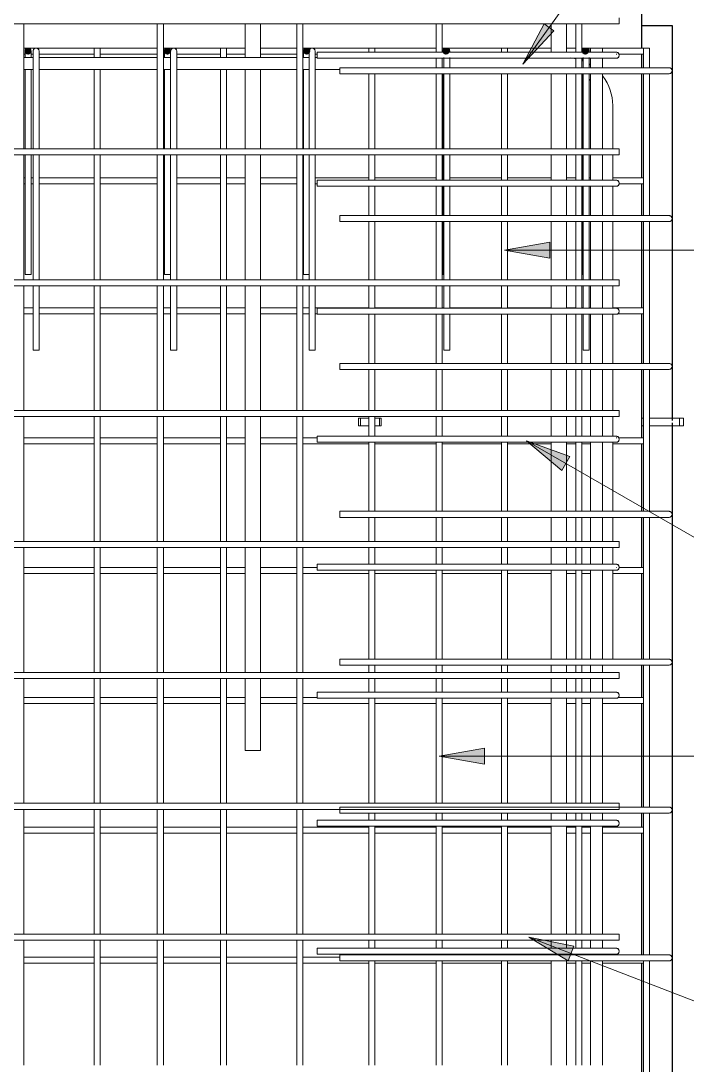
# Model space of a CAD drawing. Header units: millimetres. Extents: x 840 to 20197, y -2485 to 18696.
# Drawn here: x 3457 to 4339, y 2283 to 3666 of the extents above; entities that cross this region are included whole.
import ezdxf

# ---------------------------------------------------------------- set-up
doc = ezdxf.new("R2010")
doc.units = ezdxf.units.MM
doc.linetypes.add('Dash', pattern=[6.36, 3.18, -3.18])
for name, color, linetype, lineweight in [('A-GENM', 13, 'Continuous', 18), ('A-WALL', 113, 'Continuous', 25), ('A-WALL-HDLN', 110, 'Dash', 25), ('S-RBAR', 171, 'Continuous', 18), ('S-RBAR-IDEN', 171, 'Continuous', 9)]:
    doc.layers.add(name, color=color, linetype=linetype, lineweight=lineweight)

# ---------------------------------------------------------------- blocks, each defined once
blk = doc.blocks.new('RR spread anchor face based - RR-SA-2_5-150-V1-Elevation Front Copy 1')
at = {"layer": 'A-GENM'}
for p, q in [((3903.8, 3140), (3906.3, 3140)), ((3903.8, 3130), (3903.8, 3140)), ((3906.3, 3140), (3917.3, 3140)), ((3906.3, 3140), (3906.3, 3130)), ((3925.3, 3140), (3931.3, 3140)), ((3931.3, 3140), (3933.8, 3140)), ((3931.3, 3140), (3931.3, 3130)), ((3933.8, 3140), (3933.8, 3130)), ((3906.3, 3130), (3903.8, 3130)), ((3917.3, 3130), (3906.3, 3130)), ((3931.3, 3130), (3925.3, 3130)), ((3933.8, 3130), (3931.3, 3130))]:
    blk.add_line(p, q, dxfattribs=at)
blk = doc.blocks.new('RR spread anchor face based - RR-SA-3_0-200-1726827-Elevation Front Copy 1')
at = {"layer": 'A-GENM'}
for p, q in [((4278.8, 3140), (4280.8, 3140)), ((4288.8, 3140), (4328.8, 3140)), ((4328.8, 3140), (4333.8, 3140)), ((4328.8, 3130), (4328.8, 3140)), ((4333.8, 3130), (4333.8, 3140)), ((4280.8, 3130), (4278.8, 3130)), ((4328.8, 3130), (4288.8, 3130)), ((4333.8, 3130), (4328.8, 3130))]:
    blk.add_line(p, q, dxfattribs=at)

msp = doc.modelspace()

# ---------------------------------------------------------------- hatches: boundary and pattern name
at = {"layer": 'S-RBAR'}
h = msp.add_hatch(color=256, dxfattribs=at)
edge = h.paths.add_edge_path()
edge.add_arc((3466.3071, 3626), 4, 0, 360)
for points in [[(3466.3071, 3622), (3470.3071, 3626), (3466.3071, 3630), (3462.3071, 3626)], [(3650.6821, 3622), (3654.6821, 3626), (3650.6821, 3630), (3646.6821, 3626)], [(3835.0571, 3622), (3839.0571, 3626), (3834.8741, 3629.817), (3831.0571, 3626), (3834.8741, 3622.183)], [(4019.4321, 3622), (4023.4321, 3626), (4019.4321, 3630), (4015.4321, 3626)], [(4203.8071, 3622), (4207.8071, 3626), (4203.8071, 3630), (4199.8071, 3626), (4200.38471, 3625.42239)]]:
    msp.add_hatch(color=256, dxfattribs=at).paths.add_polyline_path(points)
h = msp.add_hatch(color=256, dxfattribs=at)
edge = h.paths.add_edge_path()
edge.add_arc((3650.6821, 3626), 4, 0, 360)
h = msp.add_hatch(color=256, dxfattribs=at)
edge = h.paths.add_edge_path()
edge.add_arc((3835.0571, 3626), 4, 0, 360)
h = msp.add_hatch(color=256, dxfattribs=at)
edge = h.paths.add_edge_path()
edge.add_arc((4019.4321, 3626), 4, 0, 360)
h = msp.add_hatch(color=256, dxfattribs=at)
edge = h.paths.add_edge_path()
edge.add_arc((4203.8071, 3626), 4, 0, 360)
at = {"layer": 'S-RBAR-IDEN'}
for points in [[(4121.11147, 3608.64428), (4162.4327, 3652.85913), (4149.58107, 3662.04726)], [(4096.77932, 3362.35044), (4156.77932, 3351.77082), (4156.77932, 3372.93005)], [(4125.98742, 3109.77042), (4172.7215, 3070.68263), (4183.2719, 3089.02391)], [(4010.57649, 2692.3766), (4070.57649, 2681.79698), (4070.57649, 2702.95622)], [(4129.0237, 2452.62338), (4181.18095, 2421.1345), (4188.80532, 2440.87234)]]:
    msp.add_hatch(color=256, dxfattribs=at).paths.add_polyline_path(points)

# ---------------------------------------------------------------- linework, layer by layer
at = {"layer": 'A-WALL'}
for p, q in [((4278.8071, 3630), (4278.8071, 3700)), ((4278.8071, 3660), (4318.8071, 3660)), ((4318.8071, 3660), (4318.8071, 3140)), ((4278.8071, 3604), (4278.8071, 3622)), ((4278.8071, 3458.03448), (4278.8071, 3596)), ((4278.8071, 3408.2), (4278.8071, 3450.03448)), ((4278.8071, 3286.06897), (4278.8071, 3400.2)), ((4278.8071, 3212.4), (4278.8071, 3278.06897)), ((4278.8071, 3114.10345), (4278.8071, 3204.4)), ((4318.8071, 3130), (4318.8071, 1665)), ((4278.8071, 3016.6), (4278.8071, 3106.10345)), ((4278.8071, 2942.13793), (4278.8071, 3008.6)), ((4278.8071, 2820.8), (4278.8071, 2934.13793)), ((4278.8071, 2770.17241), (4278.8071, 2812.8)), ((4278.8071, 2625), (4278.8071, 2762.17241)), ((4278.8071, 2598.2069), (4278.8071, 2617)), ((4278.8071, 2429.2), (4278.8071, 2590.2069)), ((4278.8071, 2254.27586), (4278.8071, 2418.24138))]:
    msp.add_line(p, q, dxfattribs=at)
at = {"layer": 'A-WALL-HDLN'}
msp.add_line((4318.8071, 3139.95039), (4318.8071, 3130.04961), dxfattribs=at)
at = {"layer": 'S-RBAR'}
for p, q in [((4248.8071, 3662), (4248.8071, 3670)), ((2678.8071, 3662), (4248.8071, 3662)), ((3460.76124, 3496.65517), (3460.76124, 3662)), ((3637.36632, 3496.65517), (3637.36632, 3662)), ((3645.36632, 3496.65517), (3645.36632, 3662)), ((3753.8071, 3617.5), (3753.8071, 3662)), ((3773.8071, 3617.5), (3773.8071, 3662)), ((3821.9714, 3496.65517), (3821.9714, 3662)), ((3829.9714, 3496.65517), (3829.9714, 3662)), ((4006.57649, 3624.51698), (4006.57649, 3662)), ((4014.57649, 3624.51698), (4014.57649, 3662)), ((4158.8071, 3624.51698), (4158.8071, 3662)), ((4178.8071, 3624.51698), (4178.8071, 3662)), ((4191.18157, 3624.51698), (4191.18157, 3662)), ((4199.18157, 3624.51698), (4199.18157, 3662)), ((3460.76124, 3630), (3553.69599, 3630)), ((3466.3071, 3630), (3462.3071, 3626)), ((3462.3071, 3626), (3462.3071, 3617.92247)), ((3462.3071, 3626), (3466.3071, 3622)), ((3470.3071, 3626), (3466.3071, 3630)), ((3466.3071, 3622), (3470.3071, 3626)), ((3470.3071, 3626), (3470.3071, 3617.92247)), ((3472.93136, 3590), (3472.93136, 3626)), ((3480.93136, 3590), (3480.93136, 3626)), ((3561.69599, 3630), (3553.69599, 3630)), ((3553.69599, 3617.5), (3553.69599, 3630)), ((3561.69599, 3617.5), (3561.69599, 3630)), ((3561.69599, 3630), (3637.36632, 3630)), ((3645.36632, 3630), (3721.09877, 3630)), ((3650.6821, 3630), (3646.6821, 3626)), ((3646.6821, 3626), (3646.6821, 3617.92247)), ((3646.6821, 3626), (3650.6821, 3622)), ((3654.6821, 3626), (3650.6821, 3630)), ((3650.6821, 3622), (3654.6821, 3626)), ((3654.6821, 3626), (3654.6821, 3617.92247)), ((3654.99027, 3590), (3654.99027, 3626)), ((3662.99027, 3590), (3662.99027, 3626)), ((3729.09877, 3630), (3721.09877, 3630)), ((3721.09877, 3617.5), (3721.09877, 3630)), ((3729.09877, 3617.5), (3729.09877, 3630)), ((3729.09877, 3630), (3753.8071, 3630)), ((3773.8071, 3630), (3821.9714, 3630)), ((3829.9714, 3630), (3917.25155, 3630)), ((3834.8741, 3629.817), (3831.0571, 3626)), ((3831.0571, 3626), (3831.0571, 3617.92247)), ((3831.0571, 3626), (3834.8741, 3622.183)), ((3839.0571, 3626), (3834.8741, 3629.817)), ((3835.0571, 3622), (3839.0571, 3626)), ((3838.29918, 3590), (3838.29918, 3626)), ((3846.29918, 3590), (3846.29918, 3626)), ((4208.8071, 3624.51698), (3848.8071, 3624.51698)), ((3848.8071, 3624.51698), (3848.8071, 3616.51698)), ((3925.25155, 3630), (3917.25155, 3630)), ((3917.25155, 3624.51698), (3917.25155, 3630)), ((3925.25155, 3624.51698), (3925.25155, 3630)), ((3925.25155, 3630), (4006.57649, 3630)), ((4014.57649, 3630), (4092.77932, 3630)), ((4019.4321, 3630), (4015.4321, 3626)), ((4015.4321, 3626), (4015.4321, 3625.60594)), ((4015.4321, 3626), (4019.4321, 3622)), ((4016.60809, 3625.53444), (4016.60809, 3626)), ((4023.4321, 3626), (4019.4321, 3630)), ((4019.4321, 3622), (4023.4321, 3626)), ((4024.60809, 3625.53444), (4024.60809, 3626)), ((4100.77932, 3630), (4092.77932, 3630)), ((4092.77932, 3624.51698), (4092.77932, 3630)), ((4100.77932, 3624.51698), (4100.77932, 3630)), ((4100.77932, 3630), (4158.8071, 3630)), ((4178.8071, 3630), (4191.18157, 3630)), ((4199.18157, 3630), (4210.55291, 3630)), ((4203.8071, 3630), (4199.8071, 3626)), ((4199.8071, 3626), (4199.8071, 3625.60594)), ((4199.8071, 3626), (4200.38471, 3625.42239)), ((4200.38471, 3625.42239), (4203.8071, 3622)), ((4201.167, 3625.53444), (4201.167, 3626)), ((4207.8071, 3626), (4203.8071, 3630)), ((4203.8071, 3622), (4207.8071, 3626)), ((4208.8071, 3624.51698), (4244.8071, 3624.51698)), ((4209.167, 3625.53444), (4209.167, 3626)), ((4226.55291, 3630), (4210.55291, 3630)), ((4210.55291, 3624.51698), (4210.55291, 3630)), ((4226.55291, 3630), (4280.8071, 3630)), ((4226.55291, 3624.51698), (4226.55291, 3630)), ((4288.8071, 3630), (4280.8071, 3630)), ((4280.8071, 3604), (4280.8071, 3630)), ((4288.8071, 3604), (4288.8071, 3630)), ((3460.76124, 3622), (3462.3071, 3622)), ((3460.76124, 3617.5), (3472.93136, 3617.5)), ((3470.3071, 3622), (3472.93136, 3622)), ((3480.93136, 3622), (3553.69599, 3622)), ((3480.93136, 3617.5), (3637.36632, 3617.5)), ((3561.69599, 3622), (3637.36632, 3622)), ((3645.36632, 3622), (3646.6821, 3622)), ((3645.36632, 3617.5), (3654.99027, 3617.5)), ((3662.99027, 3622), (3721.09877, 3622)), ((3662.99027, 3617.5), (3821.9714, 3617.5)), ((3729.09877, 3622), (3753.8071, 3622)), ((3773.8071, 3622), (3821.9714, 3622)), ((3829.9714, 3622), (3831.0571, 3622)), ((3829.9714, 3617.5), (3838.29918, 3617.5)), ((3834.8741, 3622.183), (3835.0571, 3622)), ((3846.29918, 3622), (3848.8071, 3622)), ((3846.29918, 3617.5), (3848.8071, 3617.5)), ((4208.8071, 3616.51698), (3848.8071, 3616.51698)), ((4006.57649, 3604), (4006.57649, 3616.51698)), ((4014.57649, 3604), (4014.57649, 3616.51698)), ((4016.60809, 3604.25887), (4016.60809, 3617.32995)), ((4024.60809, 3604.25887), (4024.60809, 3617.32995)), ((4191.18157, 3604), (4191.18157, 3616.51698)), ((4199.18157, 3604), (4199.18157, 3616.51698)), ((4199.8071, 3617.0285), (4199.8071, 3613.13003)), ((4201.167, 3604.25887), (4201.167, 3617.32995)), ((4208.8071, 3616.51698), (4244.8071, 3616.51698)), ((4209.167, 3604.25887), (4209.167, 3617.32995)), ((4210.55291, 3604), (4210.55291, 3616.51698)), ((4226.55291, 3604), (4226.55291, 3616.51698)), ((4244.8071, 3622), (4245.52895, 3622)), ((4248.32724, 3622), (4280.8071, 3622)), ((3460.76124, 3601.5), (3472.93136, 3601.5)), ((3462.3071, 3601.5), (3462.3071, 3496.65517)), ((3470.3071, 3601.5), (3470.3071, 3496.65517)), ((3480.93136, 3601.5), (3637.36632, 3601.5)), ((3553.69599, 3496.65517), (3553.69599, 3601.5)), ((3561.69599, 3496.65517), (3561.69599, 3601.5)), ((3645.36632, 3601.5), (3654.99027, 3601.5)), ((3646.6821, 3601.5), (3646.6821, 3496.65517)), ((3654.6821, 3601.5), (3654.6821, 3496.65517)), ((3662.99027, 3601.5), (3821.9714, 3601.5)), ((3721.09877, 3496.65517), (3721.09877, 3601.5)), ((3729.09877, 3496.65517), (3729.09877, 3601.5)), ((3753.8071, 3496.65517), (3753.8071, 3601.5)), ((3773.8071, 3496.65517), (3773.8071, 3601.5)), ((3829.9714, 3601.5), (3838.29918, 3601.5)), ((3831.0571, 3601.5), (3831.0571, 3496.65517)), ((3846.29918, 3601.5), (3878.8071, 3601.5)), ((4294.8071, 3604), (3878.8071, 3604)), ((3878.8071, 3604), (3878.8071, 3596)), ((4294.8071, 3596), (3878.8071, 3596)), ((3917.25155, 3496.65517), (3917.25155, 3596)), ((3925.25155, 3496.65517), (3925.25155, 3596)), ((4006.57649, 3496.65517), (4006.57649, 3596)), ((4014.57649, 3496.65517), (4014.57649, 3596)), ((4015.4321, 3596), (4015.4321, 3496.65517)), ((4016.60809, 3590), (4016.60809, 3596.25133)), ((4024.60809, 3590), (4024.60809, 3596.25133)), ((4092.77932, 3496.65517), (4092.77932, 3596)), ((4100.77932, 3496.65517), (4100.77932, 3596)), ((4158.8071, 3496.65517), (4158.8071, 3596)), ((4178.8071, 3496.65517), (4178.8071, 3596)), ((4191.18157, 3496.65517), (4191.18157, 3596)), ((4199.18157, 3496.65517), (4199.18157, 3596)), ((4199.8071, 3595.39357), (4199.8071, 3496.65517)), ((4201.167, 3590), (4201.167, 3596.25133)), ((4209.167, 3590), (4209.167, 3596.25133)), ((4210.55291, 3496.65517), (4210.55291, 3596)), ((4226.55291, 3496.65517), (4226.55291, 3596)), ((4280.8071, 3408.2), (4280.8071, 3596)), ((4288.8071, 3408.2), (4288.8071, 3596)), ((4294.8071, 3604), (4314.8071, 3604)), ((4294.8071, 3596), (4314.8071, 3596)), ((3472.93136, 3590), (3472.93136, 3496.65517)), ((3480.93136, 3590), (3480.93136, 3496.65517)), ((3654.99027, 3590), (3654.99027, 3496.65517)), ((3662.99027, 3590), (3662.99027, 3496.65517)), ((3838.29918, 3590), (3838.29918, 3496.65517)), ((3846.29918, 3590), (3846.29918, 3496.65517)), ((4016.60809, 3590), (4016.60809, 3496.65517)), ((4024.60809, 3590), (4024.60809, 3496.65517)), ((4201.167, 3590), (4201.167, 3496.65517)), ((4209.167, 3590), (4209.167, 3496.65517)), ((4240.17842, 3554), (4240.17842, 3496.65517)), ((2678.8071, 3496.65517), (4248.8071, 3496.65517)), ((2678.8071, 3488.65517), (4248.8071, 3488.65517)), ((3460.76124, 3323.31034), (3460.76124, 3488.65517)), ((3462.3071, 3488.65517), (3462.3071, 3330)), ((3470.3071, 3488.65517), (3470.3071, 3330)), ((3472.93136, 3488.65517), (3472.93136, 3323.31034)), ((3480.93136, 3488.65517), (3480.93136, 3323.31034)), ((3553.69599, 3323.31034), (3553.69599, 3488.65517)), ((3561.69599, 3323.31034), (3561.69599, 3488.65517)), ((3637.36632, 3323.31034), (3637.36632, 3488.65517)), ((3645.36632, 3323.31034), (3645.36632, 3488.65517)), ((3646.6821, 3488.65517), (3646.6821, 3330)), ((3654.6821, 3488.65517), (3654.6821, 3330)), ((3654.99027, 3488.65517), (3654.99027, 3323.31034)), ((3662.99027, 3488.65517), (3662.99027, 3323.31034)), ((3721.09877, 3323.31034), (3721.09877, 3488.65517)), ((3729.09877, 3323.31034), (3729.09877, 3488.65517)), ((3753.8071, 3323.31034), (3753.8071, 3488.65517)), ((3773.8071, 3323.31034), (3773.8071, 3488.65517)), ((3821.9714, 3323.31034), (3821.9714, 3488.65517)), ((3829.9714, 3323.31034), (3829.9714, 3488.65517)), ((3831.0571, 3488.65517), (3831.0571, 3330)), ((3838.29918, 3488.65517), (3838.29918, 3323.31034)), ((3846.29918, 3488.65517), (3846.29918, 3323.31034)), ((3917.25155, 3455.01639), (3917.25155, 3488.65517)), ((3925.25155, 3455.01639), (3925.25155, 3488.65517)), ((4006.57649, 3455.01639), (4006.57649, 3488.65517)), ((4014.57649, 3455.01639), (4014.57649, 3488.65517)), ((4015.4321, 3488.65517), (4015.4321, 3455.01639)), ((4016.60809, 3488.65517), (4016.60809, 3455.01639)), ((4024.60809, 3488.65517), (4024.60809, 3455.01639)), ((4092.77932, 3455.01639), (4092.77932, 3488.65517)), ((4100.77932, 3455.01639), (4100.77932, 3488.65517)), ((4158.8071, 3455.01639), (4158.8071, 3488.65517)), ((4178.8071, 3455.01639), (4178.8071, 3488.65517)), ((4191.18157, 3455.01639), (4191.18157, 3488.65517)), ((4199.18157, 3455.01639), (4199.18157, 3488.65517)), ((4199.8071, 3488.65517), (4199.8071, 3455.01639)), ((4201.167, 3488.65517), (4201.167, 3455.01639)), ((4209.167, 3488.65517), (4209.167, 3455.01639)), ((4210.55291, 3455.01639), (4210.55291, 3488.65517)), ((4226.55291, 3455.01639), (4226.55291, 3488.65517)), ((4240.17842, 3488.65517), (4240.17842, 3455.01639)), ((4248.8071, 3488.65517), (4248.8071, 3496.65517)), ((3460.76124, 3458.03448), (3462.3071, 3458.03448)), ((3470.3071, 3458.03448), (3472.93136, 3458.03448)), ((3480.93136, 3458.03448), (3553.69599, 3458.03448)), ((3561.69599, 3458.03448), (3637.36632, 3458.03448)), ((3645.36632, 3458.03448), (3646.6821, 3458.03448)), ((3662.99027, 3458.03448), (3721.09877, 3458.03448)), ((3729.09877, 3458.03448), (3753.8071, 3458.03448)), ((3773.8071, 3458.03448), (3821.9714, 3458.03448)), ((3829.9714, 3458.03448), (3831.0571, 3458.03448)), ((3846.29918, 3458.03448), (3917.25155, 3458.03448)), ((3925.25155, 3458.03448), (4006.57649, 3458.03448)), ((4014.57649, 3458.03448), (4015.4321, 3458.03448)), ((4024.60809, 3458.03448), (4092.77932, 3458.03448)), ((4100.77932, 3458.03448), (4158.8071, 3458.03448)), ((4178.8071, 3458.03448), (4191.18157, 3458.03448)), ((4199.18157, 3458.03448), (4199.8071, 3458.03448)), ((4209.167, 3458.03448), (4210.55291, 3458.03448)), ((4240.17842, 3458.03448), (4280.8071, 3458.03448)), ((3460.76124, 3450.03448), (3462.3071, 3450.03448)), ((3470.3071, 3450.03448), (3472.93136, 3450.03448)), ((3480.93136, 3450.03448), (3553.69599, 3450.03448)), ((3561.69599, 3450.03448), (3637.36632, 3450.03448)), ((3645.36632, 3450.03448), (3646.6821, 3450.03448)), ((3662.99027, 3450.03448), (3721.09877, 3450.03448)), ((3729.09877, 3450.03448), (3753.8071, 3450.03448)), ((3773.8071, 3450.03448), (3821.9714, 3450.03448)), ((3829.9714, 3450.03448), (3831.0571, 3450.03448)), ((3846.29918, 3450.03448), (3848.8071, 3450.03448)), ((4208.8071, 3455.01639), (3848.8071, 3455.01639)), ((3848.8071, 3455.01639), (3848.8071, 3447.01639)), ((4208.8071, 3447.01639), (3848.8071, 3447.01639)), ((3917.25155, 3408.2), (3917.25155, 3447.01639)), ((3925.25155, 3408.2), (3925.25155, 3447.01639)), ((4006.57649, 3408.2), (4006.57649, 3447.01639)), ((4014.57649, 3408.2), (4014.57649, 3447.01639)), ((4015.4321, 3447.01639), (4015.4321, 3408.2)), ((4016.60809, 3447.01639), (4016.60809, 3408.2)), ((4024.60809, 3447.01639), (4024.60809, 3408.2)), ((4092.77932, 3408.2), (4092.77932, 3447.01639)), ((4100.77932, 3408.2), (4100.77932, 3447.01639)), ((4158.8071, 3408.2), (4158.8071, 3447.01639)), ((4178.8071, 3408.2), (4178.8071, 3447.01639)), ((4191.18157, 3408.2), (4191.18157, 3447.01639)), ((4199.18157, 3408.2), (4199.18157, 3447.01639)), ((4199.8071, 3447.01639), (4199.8071, 3408.2)), ((4201.167, 3447.01639), (4201.167, 3408.2)), ((4208.8071, 3455.01639), (4244.8071, 3455.01639)), ((4208.8071, 3447.01639), (4244.8071, 3447.01639)), ((4209.167, 3447.01639), (4209.167, 3408.2)), ((4210.55291, 3408.2), (4210.55291, 3447.01639)), ((4226.55291, 3408.2), (4226.55291, 3447.01639)), ((4240.17842, 3447.01639), (4240.17842, 3408.2)), ((4248.67783, 3450.03448), (4280.8071, 3450.03448)), ((4294.8071, 3408.2), (3878.8071, 3408.2)), ((3878.8071, 3408.2), (3878.8071, 3400.2)), ((4294.8071, 3408.2), (4314.8071, 3408.2)), ((4294.8071, 3400.2), (3878.8071, 3400.2)), ((3917.25155, 3323.31034), (3917.25155, 3400.2)), ((3925.25155, 3323.31034), (3925.25155, 3400.2)), ((4006.57649, 3323.31034), (4006.57649, 3400.2)), ((4014.57649, 3323.31034), (4014.57649, 3400.2)), ((4015.4321, 3400.2), (4015.4321, 3330)), ((4016.60809, 3400.2), (4016.60809, 3323.31034)), ((4024.60809, 3400.2), (4024.60809, 3323.31034)), ((4092.77932, 3323.31034), (4092.77932, 3400.2)), ((4100.77932, 3323.31034), (4100.77932, 3400.2)), ((4158.8071, 3323.31034), (4158.8071, 3400.2)), ((4178.8071, 3323.31034), (4178.8071, 3400.2)), ((4191.18157, 3323.31034), (4191.18157, 3400.2)), ((4199.18157, 3323.31034), (4199.18157, 3400.2)), ((4199.8071, 3400.2), (4199.8071, 3330)), ((4201.167, 3400.2), (4201.167, 3323.31034)), ((4209.167, 3400.2), (4209.167, 3323.31034)), ((4210.55291, 3323.31034), (4210.55291, 3400.2)), ((4226.55291, 3323.31034), (4226.55291, 3400.2)), ((4240.17842, 3400.2), (4240.17842, 3323.31034)), ((4280.8071, 3212.4), (4280.8071, 3400.2)), ((4288.8071, 3212.4), (4288.8071, 3400.2)), ((4294.8071, 3400.2), (4314.8071, 3400.2)), ((2678.8071, 3323.31034), (4248.8071, 3323.31034)), ((3462.3071, 3330), (3470.3071, 3330)), ((3646.6821, 3330), (3654.6821, 3330)), ((3831.0571, 3330), (3838.29918, 3330)), ((4015.4321, 3330), (4016.60809, 3330)), ((4199.8071, 3330), (4201.167, 3330)), ((4248.8071, 3315.31034), (4248.8071, 3323.31034)), ((2678.8071, 3315.31034), (4248.8071, 3315.31034)), ((3460.76124, 3149.96552), (3460.76124, 3315.31034)), ((3472.93136, 3315.31034), (3472.93136, 3230)), ((3480.93136, 3315.31034), (3480.93136, 3230)), ((3553.69599, 3149.96552), (3553.69599, 3315.31034)), ((3561.69599, 3149.96552), (3561.69599, 3315.31034)), ((3637.36632, 3149.96552), (3637.36632, 3315.31034)), ((3645.36632, 3149.96552), (3645.36632, 3315.31034)), ((3654.99027, 3315.31034), (3654.99027, 3230)), ((3662.99027, 3315.31034), (3662.99027, 3230)), ((3721.09877, 3149.96552), (3721.09877, 3315.31034)), ((3729.09877, 3149.96552), (3729.09877, 3315.31034)), ((3753.8071, 3149.96552), (3753.8071, 3315.31034)), ((3773.8071, 3149.96552), (3773.8071, 3315.31034)), ((3821.9714, 3149.96552), (3821.9714, 3315.31034)), ((3829.9714, 3149.96552), (3829.9714, 3315.31034)), ((3838.29918, 3315.31034), (3838.29918, 3230)), ((3846.29918, 3315.31034), (3846.29918, 3230)), ((3917.25155, 3285.51581), (3917.25155, 3315.31034)), ((3925.25155, 3285.51581), (3925.25155, 3315.31034)), ((4006.57649, 3285.51581), (4006.57649, 3315.31034)), ((4014.57649, 3285.51581), (4014.57649, 3315.31034)), ((4016.60809, 3315.31034), (4016.60809, 3285.51581)), ((4024.60809, 3315.31034), (4024.60809, 3285.51581)), ((4092.77932, 3285.51581), (4092.77932, 3315.31034)), ((4100.77932, 3285.51581), (4100.77932, 3315.31034)), ((4158.8071, 3285.51581), (4158.8071, 3315.31034)), ((4178.8071, 3285.51581), (4178.8071, 3315.31034)), ((4191.18157, 3285.51581), (4191.18157, 3315.31034)), ((4199.18157, 3285.51581), (4199.18157, 3315.31034)), ((4201.167, 3315.31034), (4201.167, 3285.51581)), ((4209.167, 3315.31034), (4209.167, 3285.51581)), ((4210.55291, 3285.51581), (4210.55291, 3315.31034)), ((4226.55291, 3285.51581), (4226.55291, 3315.31034)), ((4240.17842, 3315.31034), (4240.17842, 3285.51581)), ((3460.76124, 3286.06897), (3472.93136, 3286.06897)), ((3460.76124, 3278.06897), (3472.93136, 3278.06897)), ((3480.93136, 3286.06897), (3553.69599, 3286.06897)), ((3480.93136, 3278.06897), (3553.69599, 3278.06897)), ((3561.69599, 3286.06897), (3637.36632, 3286.06897)), ((3561.69599, 3278.06897), (3637.36632, 3278.06897)), ((3645.36632, 3286.06897), (3654.99027, 3286.06897)), ((3645.36632, 3278.06897), (3654.99027, 3278.06897)), ((3662.99027, 3286.06897), (3721.09877, 3286.06897)), ((3662.99027, 3278.06897), (3721.09877, 3278.06897)), ((3729.09877, 3286.06897), (3753.8071, 3286.06897)), ((3729.09877, 3278.06897), (3753.8071, 3278.06897)), ((3773.8071, 3286.06897), (3821.9714, 3286.06897)), ((3773.8071, 3278.06897), (3821.9714, 3278.06897)), ((3829.9714, 3286.06897), (3838.29918, 3286.06897)), ((3829.9714, 3278.06897), (3838.29918, 3278.06897)), ((3846.29918, 3286.06897), (3917.25155, 3286.06897)), ((3846.29918, 3278.06897), (3848.8071, 3278.06897)), ((4208.8071, 3285.51581), (3848.8071, 3285.51581)), ((3848.8071, 3285.51581), (3848.8071, 3277.51581)), ((4208.8071, 3277.51581), (3848.8071, 3277.51581)), ((3917.25155, 3212.4), (3917.25155, 3277.51581)), ((3925.25155, 3286.06897), (4006.57649, 3286.06897)), ((3925.25155, 3212.4), (3925.25155, 3277.51581)), ((4006.57649, 3212.4), (4006.57649, 3277.51581)), ((4014.57649, 3286.06897), (4016.60809, 3286.06897)), ((4014.57649, 3212.4), (4014.57649, 3277.51581)), ((4016.60809, 3277.51581), (4016.60809, 3230)), ((4024.60809, 3286.06897), (4092.77932, 3286.06897)), ((4024.60809, 3277.51581), (4024.60809, 3230)), ((4092.77932, 3212.4), (4092.77932, 3277.51581)), ((4100.77932, 3286.06897), (4158.8071, 3286.06897)), ((4100.77932, 3212.4), (4100.77932, 3277.51581)), ((4158.8071, 3212.4), (4158.8071, 3277.51581)), ((4178.8071, 3286.06897), (4191.18157, 3286.06897)), ((4178.8071, 3212.4), (4178.8071, 3277.51581)), ((4191.18157, 3212.4), (4191.18157, 3277.51581)), ((4199.18157, 3286.06897), (4201.167, 3286.06897)), ((4199.18157, 3212.4), (4199.18157, 3277.51581)), ((4201.167, 3277.51581), (4201.167, 3230)), ((4208.8071, 3285.51581), (4244.8071, 3285.51581)), ((4208.8071, 3277.51581), (4244.8071, 3277.51581)), ((4209.167, 3286.06897), (4210.55291, 3286.06897)), ((4209.167, 3277.51581), (4209.167, 3230)), ((4210.55291, 3212.4), (4210.55291, 3277.51581)), ((4226.55291, 3212.4), (4226.55291, 3277.51581)), ((4240.17842, 3286.06897), (4280.8071, 3286.06897)), ((4240.17842, 3277.51581), (4240.17842, 3212.4)), ((4246.8071, 3278.06897), (4280.8071, 3278.06897)), ((3472.93136, 3230), (3480.93136, 3230)), ((3654.99027, 3230), (3662.99027, 3230)), ((3838.29918, 3230), (3846.29918, 3230)), ((4016.60809, 3230), (4024.60809, 3230)), ((4201.167, 3230), (4209.167, 3230)), ((4294.8071, 3212.4), (3878.8071, 3212.4)), ((3878.8071, 3212.4), (3878.8071, 3204.4)), ((4294.8071, 3212.4), (4314.8071, 3212.4)), ((4294.8071, 3204.4), (3878.8071, 3204.4)), ((3917.25155, 3149.96552), (3917.25155, 3204.4)), ((3925.25155, 3149.96552), (3925.25155, 3204.4)), ((4006.57649, 3149.96552), (4006.57649, 3204.4)), ((4014.57649, 3149.96552), (4014.57649, 3204.4)), ((4092.77932, 3149.96552), (4092.77932, 3204.4)), ((4100.77932, 3149.96552), (4100.77932, 3204.4)), ((4158.8071, 3149.96552), (4158.8071, 3204.4)), ((4178.8071, 3149.96552), (4178.8071, 3204.4)), ((4191.18157, 3149.96552), (4191.18157, 3204.4)), ((4199.18157, 3149.96552), (4199.18157, 3204.4)), ((4210.55291, 3149.96552), (4210.55291, 3204.4)), ((4226.55291, 3149.96552), (4226.55291, 3204.4)), ((4240.17842, 3204.4), (4240.17842, 3149.96552)), ((4280.8071, 3016.6), (4280.8071, 3204.4)), ((4288.8071, 3016.6), (4288.8071, 3204.4)), ((4294.8071, 3204.4), (4314.8071, 3204.4)), ((2678.8071, 3149.96552), (4248.8071, 3149.96552)), ((2678.8071, 3141.96552), (4248.8071, 3141.96552)), ((3460.76124, 2976.62069), (3460.76124, 3141.96552)), ((3553.69599, 2976.62069), (3553.69599, 3141.96552)), ((3561.69599, 2976.62069), (3561.69599, 3141.96552)), ((3637.36632, 2976.62069), (3637.36632, 3141.96552)), ((3645.36632, 2976.62069), (3645.36632, 3141.96552)), ((3721.09877, 2976.62069), (3721.09877, 3141.96552)), ((3729.09877, 2976.62069), (3729.09877, 3141.96552)), ((3753.8071, 2976.62069), (3753.8071, 3141.96552)), ((3773.8071, 2976.62069), (3773.8071, 3141.96552)), ((3821.9714, 2976.62069), (3821.9714, 3141.96552)), ((3829.9714, 2976.62069), (3829.9714, 3141.96552)), ((3917.25155, 3116.01522), (3917.25155, 3141.96552)), ((3925.25155, 3116.01522), (3925.25155, 3141.96552)), ((4006.57649, 3116.01522), (4006.57649, 3141.96552)), ((4014.57649, 3116.01522), (4014.57649, 3141.96552)), ((4092.77932, 3116.01522), (4092.77932, 3141.96552)), ((4100.77932, 3116.01522), (4100.77932, 3141.96552)), ((4158.8071, 3116.01522), (4158.8071, 3141.96552)), ((4178.8071, 3116.01522), (4178.8071, 3141.96552)), ((4191.18157, 3116.01522), (4191.18157, 3141.96552)), ((4199.18157, 3116.01522), (4199.18157, 3141.96552)), ((4210.55291, 3116.01522), (4210.55291, 3141.96552)), ((4226.55291, 3116.01522), (4226.55291, 3141.96552)), ((4240.17842, 3141.96552), (4240.17842, 3116.01522)), ((4248.8071, 3141.96552), (4248.8071, 3149.96552)), ((3460.76124, 3114.10345), (3553.69599, 3114.10345)), ((3561.69599, 3114.10345), (3637.36632, 3114.10345)), ((3645.36632, 3114.10345), (3721.09877, 3114.10345)), ((3729.09877, 3114.10345), (3753.8071, 3114.10345)), ((3773.8071, 3114.10345), (3821.9714, 3114.10345)), ((3829.9714, 3114.10345), (3848.8071, 3114.10345)), ((4208.8071, 3116.01522), (3848.8071, 3116.01522)), ((3848.8071, 3116.01522), (3848.8071, 3108.01522)), ((4208.8071, 3116.01522), (4244.8071, 3116.01522)), ((4244.8071, 3114.10345), (4245.60863, 3114.10345)), ((4247.86285, 3114.10345), (4280.8071, 3114.10345)), ((3460.76124, 3106.10345), (3553.69599, 3106.10345)), ((3561.69599, 3106.10345), (3637.36632, 3106.10345)), ((3645.36632, 3106.10345), (3721.09877, 3106.10345)), ((3729.09877, 3106.10345), (3753.8071, 3106.10345)), ((3773.8071, 3106.10345), (3821.9714, 3106.10345)), ((3829.9714, 3106.10345), (3917.25155, 3106.10345)), ((4208.8071, 3108.01522), (3848.8071, 3108.01522)), ((3917.25155, 3016.6), (3917.25155, 3108.01522)), ((3925.25155, 3016.6), (3925.25155, 3108.01522)), ((3925.25155, 3106.10345), (4006.57649, 3106.10345)), ((4006.57649, 3016.6), (4006.57649, 3108.01522)), ((4014.57649, 3016.6), (4014.57649, 3108.01522)), ((4014.57649, 3106.10345), (4092.77932, 3106.10345)), ((4092.77932, 3016.6), (4092.77932, 3108.01522)), ((4100.77932, 3016.6), (4100.77932, 3108.01522)), ((4100.77932, 3106.10345), (4158.8071, 3106.10345)), ((4158.8071, 3016.6), (4158.8071, 3108.01522)), ((4178.8071, 3016.6), (4178.8071, 3108.01522)), ((4178.8071, 3106.10345), (4191.18157, 3106.10345)), ((4191.18157, 3016.6), (4191.18157, 3108.01522)), ((4199.18157, 3016.6), (4199.18157, 3108.01522)), ((4199.18157, 3106.10345), (4210.55291, 3106.10345)), ((4208.8071, 3108.01522), (4244.8071, 3108.01522)), ((4210.55291, 3016.6), (4210.55291, 3108.01522)), ((4226.55291, 3016.6), (4226.55291, 3108.01522)), ((4240.17842, 3108.01522), (4240.17842, 3016.6)), ((4240.17842, 3106.10345), (4280.8071, 3106.10345)), ((4294.8071, 3016.6), (3878.8071, 3016.6)), ((3878.8071, 3016.6), (3878.8071, 3008.6)), ((4294.8071, 3016.6), (4314.8071, 3016.6)), ((4294.8071, 3008.6), (3878.8071, 3008.6)), ((3917.25155, 2976.62069), (3917.25155, 3008.6)), ((3925.25155, 2976.62069), (3925.25155, 3008.6)), ((4006.57649, 2976.62069), (4006.57649, 3008.6)), ((4014.57649, 2976.62069), (4014.57649, 3008.6)), ((4092.77932, 2976.62069), (4092.77932, 3008.6)), ((4100.77932, 2976.62069), (4100.77932, 3008.6)), ((4158.8071, 2976.62069), (4158.8071, 3008.6)), ((4178.8071, 2976.62069), (4178.8071, 3008.6)), ((4191.18157, 2976.62069), (4191.18157, 3008.6)), ((4199.18157, 2976.62069), (4199.18157, 3008.6)), ((4210.55291, 2976.62069), (4210.55291, 3008.6)), ((4226.55291, 2976.62069), (4226.55291, 3008.6)), ((4240.17842, 3008.6), (4240.17842, 2976.62069)), ((4280.8071, 2820.8), (4280.8071, 3008.6)), ((4288.8071, 2820.8), (4288.8071, 3008.6)), ((4294.8071, 3008.6), (4314.8071, 3008.6)), ((2678.8071, 2976.62069), (4248.8071, 2976.62069)), ((4248.8071, 2968.62069), (4248.8071, 2976.62069)), ((2678.8071, 2968.62069), (4248.8071, 2968.62069)), ((3460.76124, 2803.27586), (3460.76124, 2968.62069)), ((3553.69599, 2803.27586), (3553.69599, 2968.62069)), ((3561.69599, 2803.27586), (3561.69599, 2968.62069)), ((3637.36632, 2803.27586), (3637.36632, 2968.62069)), ((3645.36632, 2803.27586), (3645.36632, 2968.62069)), ((3721.09877, 2803.27586), (3721.09877, 2968.62069)), ((3729.09877, 2803.27586), (3729.09877, 2968.62069)), ((3753.8071, 2803.27586), (3753.8071, 2968.62069)), ((3773.8071, 2803.27586), (3773.8071, 2968.62069)), ((3821.9714, 2803.27586), (3821.9714, 2968.62069)), ((3829.9714, 2803.27586), (3829.9714, 2968.62069)), ((3917.25155, 2946.51464), (3917.25155, 2968.62069)), ((3925.25155, 2946.51464), (3925.25155, 2968.62069)), ((4006.57649, 2946.51464), (4006.57649, 2968.62069)), ((4014.57649, 2946.51464), (4014.57649, 2968.62069)), ((4092.77932, 2946.51464), (4092.77932, 2968.62069)), ((4100.77932, 2946.51464), (4100.77932, 2968.62069)), ((4158.8071, 2946.51464), (4158.8071, 2968.62069)), ((4178.8071, 2946.51464), (4178.8071, 2968.62069)), ((4191.18157, 2946.51464), (4191.18157, 2968.62069)), ((4199.18157, 2946.51464), (4199.18157, 2968.62069)), ((4210.55291, 2946.51464), (4210.55291, 2968.62069)), ((4226.55291, 2946.51464), (4226.55291, 2968.62069)), ((4240.17842, 2968.62069), (4240.17842, 2946.51464)), ((4208.8071, 2946.51464), (3848.8071, 2946.51464)), ((3848.8071, 2946.51464), (3848.8071, 2938.51464)), ((4208.8071, 2946.51464), (4244.8071, 2946.51464)), ((3460.76124, 2942.13793), (3553.69599, 2942.13793)), ((3460.76124, 2934.13793), (3553.69599, 2934.13793)), ((3561.69599, 2942.13793), (3637.36632, 2942.13793)), ((3561.69599, 2934.13793), (3637.36632, 2934.13793)), ((3645.36632, 2942.13793), (3721.09877, 2942.13793)), ((3645.36632, 2934.13793), (3721.09877, 2934.13793)), ((3729.09877, 2942.13793), (3753.8071, 2942.13793)), ((3729.09877, 2934.13793), (3753.8071, 2934.13793)), ((3773.8071, 2942.13793), (3821.9714, 2942.13793)), ((3773.8071, 2934.13793), (3821.9714, 2934.13793)), ((3829.9714, 2942.13793), (3848.8071, 2942.13793)), ((3829.9714, 2934.13793), (3917.25155, 2934.13793)), ((4208.8071, 2938.51464), (3848.8071, 2938.51464)), ((3917.25155, 2820.8), (3917.25155, 2938.51464)), ((3925.25155, 2820.8), (3925.25155, 2938.51464)), ((3925.25155, 2934.13793), (4006.57649, 2934.13793)), ((4006.57649, 2820.8), (4006.57649, 2938.51464)), ((4014.57649, 2820.8), (4014.57649, 2938.51464)), ((4014.57649, 2934.13793), (4092.77932, 2934.13793)), ((4092.77932, 2820.8), (4092.77932, 2938.51464)), ((4100.77932, 2820.8), (4100.77932, 2938.51464)), ((4100.77932, 2934.13793), (4158.8071, 2934.13793)), ((4158.8071, 2820.8), (4158.8071, 2938.51464)), ((4178.8071, 2820.8), (4178.8071, 2938.51464)), ((4178.8071, 2934.13793), (4191.18157, 2934.13793)), ((4191.18157, 2820.8), (4191.18157, 2938.51464)), ((4199.18157, 2820.8), (4199.18157, 2938.51464)), ((4199.18157, 2934.13793), (4210.55291, 2934.13793)), ((4208.8071, 2938.51464), (4244.8071, 2938.51464)), ((4210.55291, 2820.8), (4210.55291, 2938.51464)), ((4226.55291, 2820.8), (4226.55291, 2938.51464)), ((4240.17842, 2938.51464), (4240.17842, 2820.8)), ((4240.17842, 2934.13793), (4280.8071, 2934.13793)), ((4244.8071, 2942.13793), (4245.28412, 2942.13793)), ((4248.75751, 2942.13793), (4280.8071, 2942.13793)), ((4294.8071, 2820.8), (3878.8071, 2820.8)), ((3878.8071, 2820.8), (3878.8071, 2812.8)), ((4294.8071, 2812.8), (3878.8071, 2812.8)), ((3917.25155, 2803.27586), (3917.25155, 2812.8)), ((3925.25155, 2803.27586), (3925.25155, 2812.8)), ((4006.57649, 2803.27586), (4006.57649, 2812.8)), ((4014.57649, 2803.27586), (4014.57649, 2812.8)), ((4092.77932, 2803.27586), (4092.77932, 2812.8)), ((4100.77932, 2803.27586), (4100.77932, 2812.8)), ((4158.8071, 2803.27586), (4158.8071, 2812.8)), ((4178.8071, 2803.27586), (4178.8071, 2812.8)), ((4191.18157, 2803.27586), (4191.18157, 2812.8)), ((4199.18157, 2803.27586), (4199.18157, 2812.8)), ((4210.55291, 2803.27586), (4210.55291, 2812.8)), ((4226.55291, 2803.27586), (4226.55291, 2812.8)), ((4280.8071, 2625), (4280.8071, 2812.8)), ((4288.8071, 2625), (4288.8071, 2812.8)), ((4294.8071, 2820.8), (4314.8071, 2820.8)), ((4294.8071, 2812.8), (4314.8071, 2812.8)), ((2678.8071, 2803.27586), (4248.8071, 2803.27586)), ((2678.8071, 2795.27586), (4248.8071, 2795.27586)), ((3460.76124, 2629.93103), (3460.76124, 2795.27586)), ((3553.69599, 2629.93103), (3553.69599, 2795.27586)), ((3561.69599, 2629.93103), (3561.69599, 2795.27586)), ((3637.36632, 2629.93103), (3637.36632, 2795.27586)), ((3645.36632, 2629.93103), (3645.36632, 2795.27586)), ((3721.09877, 2629.93103), (3721.09877, 2795.27586)), ((3729.09877, 2629.93103), (3729.09877, 2795.27586)), ((3753.8071, 2700), (3753.8071, 2795.27586)), ((3773.8071, 2700), (3773.8071, 2795.27586)), ((3821.9714, 2629.93103), (3821.9714, 2795.27586)), ((3829.9714, 2629.93103), (3829.9714, 2795.27586)), ((3917.25155, 2777.01405), (3917.25155, 2795.27586)), ((3925.25155, 2777.01405), (3925.25155, 2795.27586)), ((4006.57649, 2777.01405), (4006.57649, 2795.27586)), ((4014.57649, 2777.01405), (4014.57649, 2795.27586)), ((4092.77932, 2777.01405), (4092.77932, 2795.27586)), ((4100.77932, 2777.01405), (4100.77932, 2795.27586)), ((4158.8071, 2777.01405), (4158.8071, 2795.27586)), ((4178.8071, 2777.01405), (4178.8071, 2795.27586)), ((4191.18157, 2777.01405), (4191.18157, 2795.27586)), ((4199.18157, 2777.01405), (4199.18157, 2795.27586)), ((4210.55291, 2777.01405), (4210.55291, 2795.27586)), ((4226.55291, 2777.01405), (4226.55291, 2795.27586)), ((4248.8071, 2795.27586), (4248.8071, 2803.27586)), ((3460.76124, 2770.17241), (3553.69599, 2770.17241)), ((3561.69599, 2770.17241), (3637.36632, 2770.17241)), ((3645.36632, 2770.17241), (3721.09877, 2770.17241)), ((3729.09877, 2770.17241), (3753.8071, 2770.17241)), ((3773.8071, 2770.17241), (3821.9714, 2770.17241)), ((3829.9714, 2770.17241), (3848.8071, 2770.17241)), ((4208.8071, 2777.01405), (3848.8071, 2777.01405)), ((3848.8071, 2777.01405), (3848.8071, 2769.01405)), ((4208.8071, 2769.01405), (3848.8071, 2769.01405)), ((3917.25155, 2629.93103), (3917.25155, 2769.01405)), ((3925.25155, 2629.93103), (3925.25155, 2769.01405)), ((4006.57649, 2629.93103), (4006.57649, 2769.01405)), ((4014.57649, 2629.93103), (4014.57649, 2769.01405)), ((4092.77932, 2629.93103), (4092.77932, 2769.01405)), ((4100.77932, 2629.93103), (4100.77932, 2769.01405)), ((4158.8071, 2629.93103), (4158.8071, 2769.01405)), ((4178.8071, 2629.93103), (4178.8071, 2769.01405)), ((4191.18157, 2629.93103), (4191.18157, 2769.01405)), ((4199.18157, 2629.93103), (4199.18157, 2769.01405)), ((4208.8071, 2777.01405), (4244.8071, 2777.01405)), ((4208.8071, 2769.01405), (4244.8071, 2769.01405)), ((4210.55291, 2629.93103), (4210.55291, 2769.01405)), ((4226.55291, 2629.93103), (4226.55291, 2769.01405)), ((4247.28474, 2770.17241), (4280.8071, 2770.17241)), ((3460.76124, 2762.17241), (3553.69599, 2762.17241)), ((3561.69599, 2762.17241), (3637.36632, 2762.17241)), ((3645.36632, 2762.17241), (3721.09877, 2762.17241)), ((3729.09877, 2762.17241), (3753.8071, 2762.17241)), ((3773.8071, 2762.17241), (3821.9714, 2762.17241)), ((3829.9714, 2762.17241), (3917.25155, 2762.17241)), ((3925.25155, 2762.17241), (4006.57649, 2762.17241)), ((4014.57649, 2762.17241), (4092.77932, 2762.17241)), ((4100.77932, 2762.17241), (4158.8071, 2762.17241)), ((4178.8071, 2762.17241), (4191.18157, 2762.17241)), ((4199.18157, 2762.17241), (4210.55291, 2762.17241)), ((4226.55291, 2762.17241), (4280.8071, 2762.17241)), ((3773.8071, 2700), (3753.8071, 2700)), ((2678.8071, 2629.93103), (4248.8071, 2629.93103)), ((4248.8071, 2621.93103), (4248.8071, 2629.93103)), ((2678.8071, 2621.93103), (4248.8071, 2621.93103)), ((3460.76124, 2456.58621), (3460.76124, 2621.93103)), ((3553.69599, 2456.58621), (3553.69599, 2621.93103)), ((3561.69599, 2456.58621), (3561.69599, 2621.93103)), ((3637.36632, 2456.58621), (3637.36632, 2621.93103)), ((3645.36632, 2456.58621), (3645.36632, 2621.93103)), ((3721.09877, 2456.58621), (3721.09877, 2621.93103)), ((3729.09877, 2456.58621), (3729.09877, 2621.93103)), ((3821.9714, 2456.58621), (3821.9714, 2621.93103)), ((3829.9714, 2456.58621), (3829.9714, 2621.93103)), ((4294.8071, 2625), (3878.8071, 2625)), ((3878.8071, 2625), (3878.8071, 2617)), ((4294.8071, 2617), (3878.8071, 2617)), ((3917.25155, 2607.51346), (3917.25155, 2617)), ((3925.25155, 2607.51346), (3925.25155, 2617)), ((4006.57649, 2607.51346), (4006.57649, 2617)), ((4014.57649, 2607.51346), (4014.57649, 2617)), ((4092.77932, 2607.51346), (4092.77932, 2617)), ((4100.77932, 2607.51346), (4100.77932, 2617)), ((4158.8071, 2607.51346), (4158.8071, 2617)), ((4178.8071, 2607.51346), (4178.8071, 2617)), ((4191.18157, 2607.51346), (4191.18157, 2617)), ((4199.18157, 2607.51346), (4199.18157, 2617)), ((4210.55291, 2607.51346), (4210.55291, 2617)), ((4226.55291, 2607.51346), (4226.55291, 2617)), ((4280.8071, 2429.2), (4280.8071, 2617)), ((4288.8071, 2429.2), (4288.8071, 2617)), ((4294.8071, 2625), (4314.8071, 2625)), ((4294.8071, 2617), (4314.8071, 2617)), ((4208.8071, 2607.51346), (3848.8071, 2607.51346)), ((3848.8071, 2607.51346), (3848.8071, 2599.51346)), ((4208.8071, 2607.51346), (4244.8071, 2607.51346)), ((3460.76124, 2598.2069), (3553.69599, 2598.2069)), ((3460.76124, 2590.2069), (3553.69599, 2590.2069)), ((3561.69599, 2598.2069), (3637.36632, 2598.2069)), ((3561.69599, 2590.2069), (3637.36632, 2590.2069)), ((3645.36632, 2598.2069), (3721.09877, 2598.2069)), ((3645.36632, 2590.2069), (3721.09877, 2590.2069)), ((3729.09877, 2598.2069), (3821.9714, 2598.2069)), ((3729.09877, 2590.2069), (3821.9714, 2590.2069)), ((3829.9714, 2598.2069), (3917.25155, 2598.2069)), ((3829.9714, 2590.2069), (3917.25155, 2590.2069)), ((4208.8071, 2599.51346), (3848.8071, 2599.51346)), ((3917.25155, 2456.58621), (3917.25155, 2599.51346)), ((3925.25155, 2456.58621), (3925.25155, 2599.51346)), ((3925.25155, 2598.2069), (4006.57649, 2598.2069)), ((3925.25155, 2590.2069), (4006.57649, 2590.2069)), ((4006.57649, 2456.58621), (4006.57649, 2599.51346)), ((4014.57649, 2456.58621), (4014.57649, 2599.51346)), ((4014.57649, 2598.2069), (4092.77932, 2598.2069)), ((4014.57649, 2590.2069), (4092.77932, 2590.2069)), ((4092.77932, 2456.58621), (4092.77932, 2599.51346)), ((4100.77932, 2456.58621), (4100.77932, 2599.51346)), ((4100.77932, 2598.2069), (4158.8071, 2598.2069)), ((4100.77932, 2590.2069), (4158.8071, 2590.2069)), ((4158.8071, 2456.58621), (4158.8071, 2599.51346)), ((4178.8071, 2456.58621), (4178.8071, 2599.51346)), ((4178.8071, 2598.2069), (4191.18157, 2598.2069)), ((4178.8071, 2590.2069), (4191.18157, 2590.2069)), ((4191.18157, 2456.58621), (4191.18157, 2599.51346)), ((4199.18157, 2456.58621), (4199.18157, 2599.51346)), ((4199.18157, 2598.2069), (4210.55291, 2598.2069)), ((4199.18157, 2590.2069), (4210.55291, 2590.2069)), ((4208.8071, 2599.51346), (4244.8071, 2599.51346)), ((4210.55291, 2456.58621), (4210.55291, 2599.51346)), ((4226.55291, 2456.58621), (4226.55291, 2599.51346)), ((4226.55291, 2598.2069), (4280.8071, 2598.2069)), ((4226.55291, 2590.2069), (4280.8071, 2590.2069)), ((2678.8071, 2456.58621), (4248.8071, 2456.58621)), ((2678.8071, 2448.58621), (4248.8071, 2448.58621)), ((3460.76124, 2283.24138), (3460.76124, 2448.58621)), ((3553.69599, 2283.24138), (3553.69599, 2448.58621)), ((3561.69599, 2283.24138), (3561.69599, 2448.58621)), ((3637.36632, 2283.24138), (3637.36632, 2448.58621)), ((3645.36632, 2283.24138), (3645.36632, 2448.58621)), ((3721.09877, 2283.24138), (3721.09877, 2448.58621)), ((3729.09877, 2283.24138), (3729.09877, 2448.58621)), ((3821.9714, 2283.24138), (3821.9714, 2448.58621)), ((3829.9714, 2283.24138), (3829.9714, 2448.58621)), ((3917.25155, 2438.01288), (3917.25155, 2448.58621)), ((3925.25155, 2438.01288), (3925.25155, 2448.58621)), ((4006.57649, 2438.01288), (4006.57649, 2448.58621)), ((4014.57649, 2438.01288), (4014.57649, 2448.58621)), ((4092.77932, 2438.01288), (4092.77932, 2448.58621)), ((4100.77932, 2438.01288), (4100.77932, 2448.58621)), ((4158.8071, 2438.01288), (4158.8071, 2448.58621)), ((4178.8071, 2438.01288), (4178.8071, 2448.58621)), ((4191.18157, 2438.01288), (4191.18157, 2448.58621)), ((4199.18157, 2438.01288), (4199.18157, 2448.58621)), ((4210.55291, 2438.01288), (4210.55291, 2448.58621)), ((4226.55291, 2438.01288), (4226.55291, 2448.58621)), ((4248.8071, 2448.58621), (4248.8071, 2456.58621)), ((4208.8071, 2438.01288), (3848.8071, 2438.01288)), ((3848.8071, 2438.01288), (3848.8071, 2430.01288)), ((4208.8071, 2438.01288), (4244.8071, 2438.01288)), ((3460.76124, 2426.24138), (3553.69599, 2426.24138)), ((3561.69599, 2426.24138), (3637.36632, 2426.24138)), ((3645.36632, 2426.24138), (3721.09877, 2426.24138)), ((3729.09877, 2426.24138), (3821.9714, 2426.24138)), ((3829.9714, 2426.24138), (3878.8071, 2426.24138)), ((4208.8071, 2430.01288), (3848.8071, 2430.01288)), ((4294.8071, 2429.2), (3878.8071, 2429.2)), ((3878.8071, 2429.2), (3878.8071, 2421.2)), ((4294.8071, 2421.2), (3878.8071, 2421.2)), ((3917.25155, 2429.2), (3917.25155, 2430.01288)), ((3917.25155, 2283.24138), (3917.25155, 2421.2)), ((3925.25155, 2429.2), (3925.25155, 2430.01288)), ((3925.25155, 2283.24138), (3925.25155, 2421.2)), ((4006.57649, 2429.2), (4006.57649, 2430.01288)), ((4006.57649, 2283.24138), (4006.57649, 2421.2)), ((4014.57649, 2429.2), (4014.57649, 2430.01288)), ((4014.57649, 2283.24138), (4014.57649, 2421.2)), ((4092.77932, 2429.2), (4092.77932, 2430.01288)), ((4092.77932, 2283.24138), (4092.77932, 2421.2)), ((4100.77932, 2429.2), (4100.77932, 2430.01288)), ((4100.77932, 2283.24138), (4100.77932, 2421.2)), ((4158.8071, 2429.2), (4158.8071, 2430.01288)), ((4158.8071, 2283.24138), (4158.8071, 2421.2)), ((4178.8071, 2429.2), (4178.8071, 2430.01288)), ((4178.8071, 2283.24138), (4178.8071, 2421.2)), ((4191.18157, 2429.2), (4191.18157, 2430.01288)), ((4191.18157, 2283.24138), (4191.18157, 2421.2)), ((4199.18157, 2429.2), (4199.18157, 2430.01288)), ((4199.18157, 2283.24138), (4199.18157, 2421.2)), ((4208.8071, 2430.01288), (4244.8071, 2430.01288)), ((4210.55291, 2429.2), (4210.55291, 2430.01288)), ((4210.55291, 2283.24138), (4210.55291, 2421.2)), ((4226.55291, 2429.2), (4226.55291, 2430.01288)), ((4226.55291, 2283.24138), (4226.55291, 2421.2)), ((4280.8071, 2233.4), (4280.8071, 2421.2)), ((4288.8071, 2233.4), (4288.8071, 2421.2)), ((4294.8071, 2429.2), (4314.8071, 2429.2)), ((4294.8071, 2421.2), (4314.8071, 2421.2)), ((3460.76124, 2418.24138), (3553.69599, 2418.24138)), ((3561.69599, 2418.24138), (3637.36632, 2418.24138)), ((3645.36632, 2418.24138), (3721.09877, 2418.24138)), ((3729.09877, 2418.24138), (3821.9714, 2418.24138)), ((3829.9714, 2418.24138), (3917.25155, 2418.24138)), ((3925.25155, 2418.24138), (4006.57649, 2418.24138)), ((4014.57649, 2418.24138), (4092.77932, 2418.24138)), ((4100.77932, 2418.24138), (4158.8071, 2418.24138)), ((4178.8071, 2418.24138), (4191.18157, 2418.24138)), ((4199.18157, 2418.24138), (4210.55291, 2418.24138)), ((4226.55291, 2418.24138), (4280.8071, 2418.24138))]:
    msp.add_line(p, q, dxfattribs=at)
for centre in [(3466.3071, 3626), (3650.6821, 3626), (3835.0571, 3626), (4019.4321, 3626), (4203.8071, 3626)]:
    msp.add_circle(centre, 4, dxfattribs=at)
for centre, radius, start, end in [((3466.3071, 3626), 4, 0, 180), ((3476.93136, 3626), 4, 0, 180), ((3476.93136, 3626), 4, 165, 180), ((3476.93136, 3626), 4, 105, 150), ((3476.93136, 3626), 4, 30, 75), ((3650.6821, 3626), 4, 0, 180), ((3658.99027, 3626), 4, 0, 180), ((3658.99027, 3626), 4, 165, 180), ((3658.99027, 3626), 4, 105, 150), ((3658.99027, 3626), 4, 30, 75), ((3835.0571, 3626), 4, 30, 180), ((3842.29918, 3626), 4, 0, 180), ((3842.29918, 3626), 4, 165, 180), ((3842.29918, 3626), 4, 105, 150), ((3835.0571, 3626), 4, 0, 14.05790999), ((3842.29918, 3626), 4, 30, 75), ((4019.4321, 3626), 4, 81.48062467, 180), ((4020.60809, 3626), 4, 0, 180), ((4020.60809, 3626), 4, 165, 180), ((4020.60809, 3626), 4, 105, 150), ((4020.60809, 3626), 4, 30, 75), ((4203.8071, 3626), 4, 80.14831055, 180), ((4205.167, 3626), 4, 0, 180), ((4205.167, 3626), 4, 165, 180), ((4205.167, 3626), 4, 105, 150), ((4205.167, 3626), 4, 30, 75), ((4244.8071, 3620.51698), 4, 75, 90), ((4244.8071, 3620.51698), 4, 270, 90), ((4244.8071, 3620.51698), 4, 15, 60), ((4176.67842, 3554), 63.5, 76.76318347, 83.18515412), ((4176.67842, 3554), 63.5, 67.11207862, 69.0566687), ((4244.8071, 3620.51698), 4, 300, 345), ((4176.67842, 3554), 47.5, 58.87384992, 61.63256291), ((4176.67842, 3554), 63.5, 57.57686538, 59.15760427), ((4314.8071, 3600), 4, 75, 90), ((4314.8071, 3600), 4, 270, 90), ((4314.8071, 3600), 4, 15, 60), ((4314.8071, 3600), 4, 300, 345), ((4176.67842, 3554), 47.5, 45, 46.67571824), ((4176.67842, 3554), 63.5, 0, 37.60770428), ((4244.8071, 3451.01639), 4, 75, 90), ((4244.8071, 3451.01639), 4, 270, 90), ((4244.8071, 3451.01639), 4, 15, 60), ((4244.8071, 3451.01639), 4, 300, 345), ((4314.8071, 3404.2), 4, 75, 90), ((4314.8071, 3404.2), 4, 270, 90), ((4314.8071, 3404.2), 4, 15, 60), ((4314.8071, 3404.2), 4, 300, 345), ((4244.8071, 3281.51581), 4, 75, 90), ((4244.8071, 3281.51581), 4, 270, 90), ((4244.8071, 3281.51581), 4, 15, 60), ((4244.8071, 3281.51581), 4, 300, 345), ((4314.8071, 3208.4), 4, 75, 90), ((4314.8071, 3208.4), 4, 270, 90), ((4314.8071, 3208.4), 4, 15, 60), ((4314.8071, 3208.4), 4, 300, 345), ((4244.8071, 3112.01522), 4, 75, 90), ((4244.8071, 3112.01522), 4, 270, 90), ((4244.8071, 3112.01522), 4, 15, 60), ((4244.8071, 3112.01522), 4, 300, 345), ((4314.8071, 3012.6), 4, 75, 90), ((4314.8071, 3012.6), 4, 270, 90), ((4314.8071, 3012.6), 4, 15, 60), ((4314.8071, 3012.6), 4, 300, 345), ((4244.8071, 2942.51464), 4, 75, 90), ((4244.8071, 2942.51464), 4, 270, 90), ((4244.8071, 2942.51464), 4, 15, 60), ((4244.8071, 2942.51464), 4, 300, 345), ((4314.8071, 2816.8), 4, 75, 90), ((4314.8071, 2816.8), 4, 270, 90), ((4314.8071, 2816.8), 4, 15, 60), ((4314.8071, 2816.8), 4, 300, 345), ((4244.8071, 2773.01405), 4, 75, 90), ((4244.8071, 2773.01405), 4, 270, 90), ((4244.8071, 2773.01405), 4, 15, 60), ((4244.8071, 2773.01405), 4, 300, 345), ((4314.8071, 2621), 4, 75, 90), ((4314.8071, 2621), 4, 270, 90), ((4314.8071, 2621), 4, 15, 60), ((4314.8071, 2621), 4, 300, 345), ((4244.8071, 2603.51346), 4, 75, 90), ((4244.8071, 2603.51346), 4, 270, 90), ((4244.8071, 2603.51346), 4, 15, 60), ((4244.8071, 2603.51346), 4, 300, 345), ((4244.8071, 2434.01288), 4, 75, 90), ((4244.8071, 2434.01288), 4, 270, 90), ((4244.8071, 2434.01288), 4, 15, 60), ((4244.8071, 2434.01288), 4, 300, 345), ((4314.8071, 2425.2), 4, 75, 90), ((4314.8071, 2425.2), 4, 270, 90), ((4314.8071, 2425.2), 4, 15, 60), ((4314.8071, 2425.2), 4, 300, 345)]:
    msp.add_arc(centre, radius, start, end, dxfattribs=at)
at = {"layer": 'S-RBAR-IDEN'}
for p, q in [((4121.11147, 3608.64428), (4432.52706, 4044.22742)), ((4149.58107, 3662.04726), (4121.11147, 3608.64428)), ((4121.11147, 3608.64428), (4162.4327, 3652.85913)), ((4162.4327, 3652.85913), (4149.58107, 3662.04726)), ((4156.77932, 3372.93005), (4096.77932, 3362.35044)), ((4096.77932, 3362.35044), (4156.77932, 3351.77082)), ((4096.77932, 3362.35044), (4622.47634, 3362.35044)), ((4156.77932, 3351.77082), (4156.77932, 3372.93005)), ((4125.98742, 3109.77042), (4172.7215, 3070.68263)), ((4183.2719, 3089.02391), (4125.98742, 3109.77042)), ((4125.98742, 3109.77042), (4432.52706, 2933.4405)), ((4172.7215, 3070.68263), (4183.2719, 3089.02391)), ((4070.57649, 2702.95622), (4010.57649, 2692.3766)), ((4070.57649, 2681.79698), (4070.57649, 2702.95622)), ((4010.57649, 2692.3766), (4070.57649, 2681.79698)), ((4010.57649, 2692.3766), (4622.47634, 2692.3766)), ((4129.0237, 2452.62338), (4181.18095, 2421.1345)), ((4188.80532, 2440.87234), (4129.0237, 2452.62338)), ((4129.0237, 2452.62338), (4432.52706, 2335.38564)), ((4181.18095, 2421.1345), (4188.80532, 2440.87234))]:
    msp.add_line(p, q, dxfattribs=at)

# ---------------------------------------------------------------- block references
at = {"layer": 'A-GENM'}
for name in ['RR spread anchor face based - RR-SA-2_5-150-V1-Elevation Front Copy 1', 'RR spread anchor face based - RR-SA-3_0-200-1726827-Elevation Front Copy 1']:
    msp.add_blockref(name, (0, 0), dxfattribs=at)

doc.saveas('drawing.dxf')
